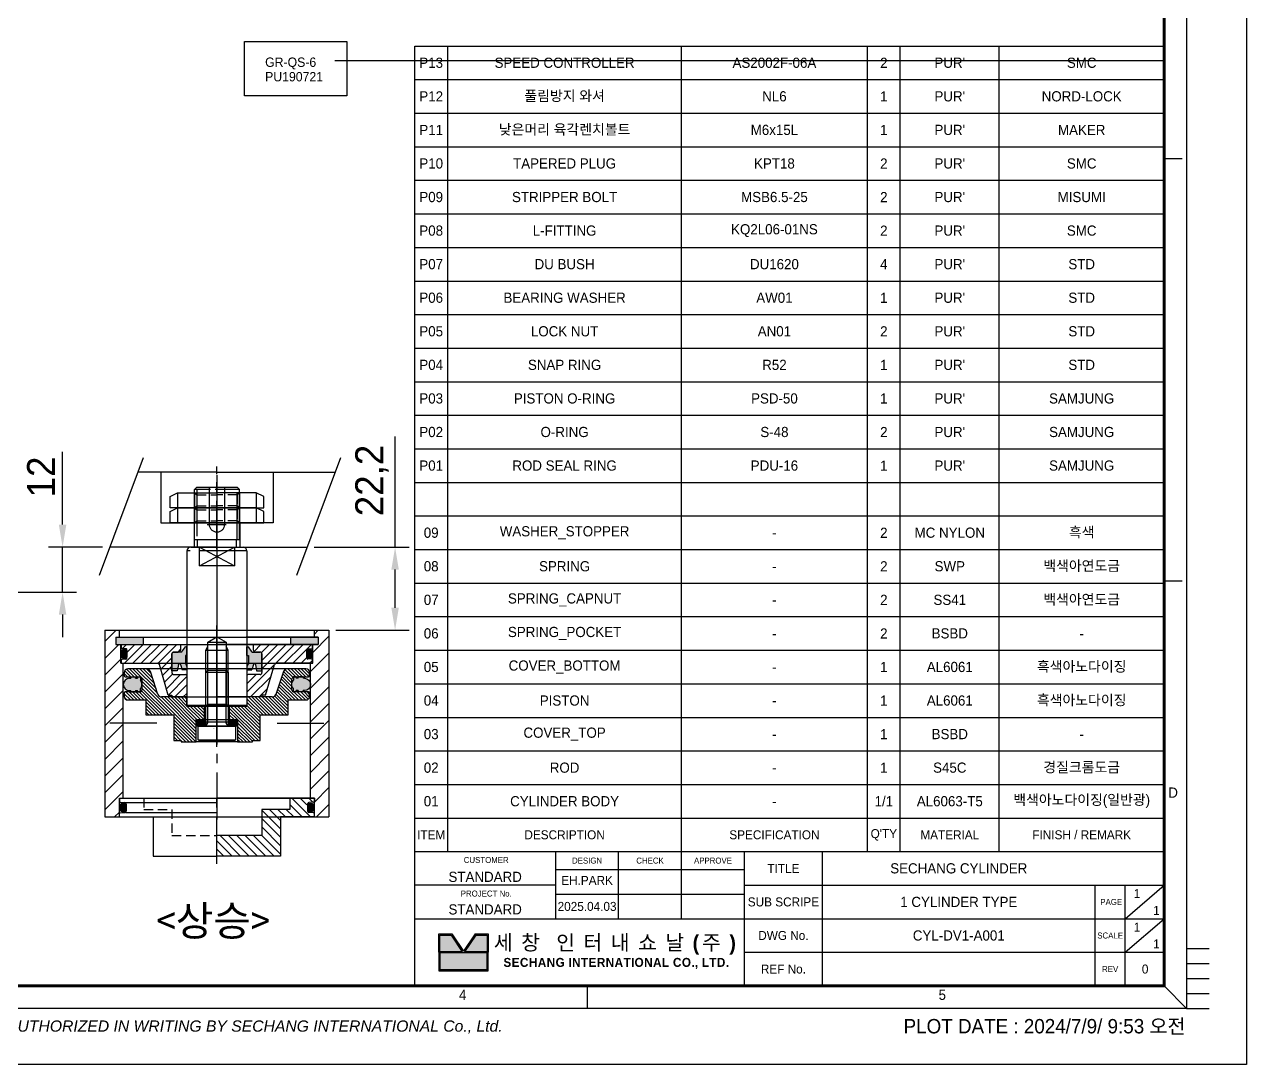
# Model space of a CAD drawing. Header units: inches. Extents: x 0 to 23821, y 0 to 11279.
# Drawn here: x 16374.3 to 16700.5, y 5964.5 to 6242.1 of the extents above; entities that cross this region are included whole.
import ezdxf
from ezdxf.enums import TextEntityAlignment as Align

# ---------------------------------------------------------------- set-up
doc = ezdxf.new("R2010")
doc.units = ezdxf.units.IN
doc.header["$LTSCALE"] = 10
doc.header["$MEASUREMENT"] = 0
for name, pattern in [('CENTER', [2, 1.25, -0.25, 0.25, -0.25]), ('DASHED', [0.75, 0.5, -0.25]), ('HIDDEN', [0.375, 0.25, -0.125]), ('PHANTOM', [2.5, 1.25, -0.25, 0.25, -0.25, 0.25, -0.25])]:
    doc.linetypes.add(name, pattern=pattern)
doc.layers.get('Defpoints').update_dxf_attribs({"color": 8})
for name, color, linetype in [('11', 1, 'CENTER'), ('22', 2, 'HIDDEN'), ('77', 40, 'HIDDEN'), ('CENTER LINE', 1, 'CENTER'), ('HIDDEN LINE', 4, 'HIDDEN'), ('PHANTOM LINE', 6, 'PHANTOM'), ('T', 3, 'Continuous'), ('THIN LINE', 3, 'Continuous')]:
    doc.layers.add(name, color=color, linetype=linetype)
doc.layers.add('33', color=3, linetype='PHANTOM', lineweight=9)
doc.styles.add('SCI', font='')
doc.styles.get("Standard").update_dxf_attribs({"font": 'arial.ttf'})
doc.styles.add('기본글씨', font='')
doc.styles.get('SCI').set_extended_font_data('Gulim')
doc.styles.get('기본글씨').set_extended_font_data('GulimChe')
doc.dimstyles.new('SCH', dxfattribs={"dimtxt": 2.5, "dimasz": 2, "dimexe": 1.25, "dimexo": 0.625, "dimtad": 1, "dimdec": 8, "dimtxsty": 'SCI', "dimcen": 2.5, "dimclrd": 4, "dimclre": 4, "dimclrt": 7, "dimadec": 8, "dimazin": 2, "dimtfac": 1, "dimtdec": 8, "dimtmove": 0, "dimatfit": 3, "dimfxl": 1, "dimarcsym": 0})

# ---------------------------------------------------------------- blocks, each defined once
blk = doc.blocks.new('SECHANG TITLE')
h = blk.add_hatch(color=162)
h.dxf.hatch_style = 1
h.paths.add_polyline_path([(6.08, -25.11), (4.21, -25.11), (4.21, -27.9), (7.94, -27.9)])
h.paths.add_polyline_path([(12.06, -25.11), (10.19, -25.11), (8.33, -27.9), (12.06, -27.9)])
h.paths.add_polyline_path([(12.06, -28.1), (4.21, -28.1), (4.21, -30.89), (12.06, -30.89)])
at = {"color": 3}
for p, q in [((125, 0), (125, -33.6)), ((0, -5.6), (125, -5.6)), ((0, -33.6), (0, -5.6)), ((5.5, -11.2), (5.5, -5.6)), ((44.5, -22.4), (44.5, -5.6)), ((75.5, -11.2), (75.5, -5.6)), ((81, -11.2), (81, -5.6)), ((97.5, -11.2), (97.5, -5.6)), ((0, -11.2), (125, -11.2)), ((23.5, -11.2), (23.5, -22.4)), ((34, -22.4), (34, -11.2)), ((55, -33.6), (55, -11.2)), ((68, -33.6), (68, -11.2)), ((23.5, -14.2), (55, -14.2)), ((23.5, -16.8), (0, -16.8)), ((23.5, -18.3), (55, -18.3)), ((55, -16.8), (125, -16.8)), ((113.5, -33.6), (113.5, -16.8)), ((118.5, -22.4), (125, -16.8)), ((118.5, -33.6), (118.5, -16.8)), ((0, -22.4), (125, -22.4)), ((118.5, -28), (125, -22.4)), ((55, -28), (125, -28)), ((0, -33.6), (125, -33.6))]:
    blk.add_line(p, q, dxfattribs=at)
for p, q in [((4, -28), (4, -24.9)), ((4, -24.9), (6.19, -24.9)), ((4.21, -27.9), (4.21, -25.11)), ((4.21, -25.11), (6.08, -25.11)), ((6.08, -25.11), (7.94, -27.9)), ((6.19, -24.9), (8.13, -27.81)), ((10.08, -24.9), (8.13, -27.81)), ((10.19, -25.11), (8.33, -27.9)), ((10.08, -24.9), (12.27, -24.9)), ((10.19, -25.11), (12.06, -25.11)), ((12.06, -25.11), (12.06, -27.9)), ((12.27, -24.9), (12.27, -28)), ((4, -28), (4, -31.1)), ((7.94, -27.9), (4.21, -27.9)), ((12.06, -28.1), (4.21, -28.1)), ((4.21, -28.1), (4.21, -30.89)), ((12.06, -27.9), (8.33, -27.9)), ((12.06, -30.89), (12.06, -28.1)), ((12.27, -31.1), (12.27, -28)), ((4, -31.1), (12.27, -31.1)), ((4.21, -30.89), (12.06, -30.89))]:
    blk.add_line(p, q)
at = {"attachment_point": 5, "style": 'SCI'}
for s, insert, char_height, width in [('ITEM', (2.75, -8.4), 1.5, 5.5), ('DESCRIPTION', (25, -8.4), 1.5, 39), ('SPECIFICATION', (60, -8.4), 1.5, 31), ("Q'TY", (78.25, -8.4), 1.5, 5.5), ('MATERIAL', (89.25, -8.4), 1.5, 16.5), ('FINISH / REMARK', (111.25, -8.4), 1.5, 27.5), (' CUSTOMER', (11.75, -12.6), 1, 23.5), ('DESIGN', (28.75, -12.7), 1, 10.5), ('CHECK', (39.25, -12.7), 1, 10.5), ('APPROVE', (49.75, -12.7), 1, 10.5), ('TITLE', (61.5, -14), 1.5, 13), (' PROJECT No.', (11.75, -18.2), 1, 23.5), ('SUB SCRIPE', (61.5, -19.6), 1.5, 13), (' PAGE', (116, -19.6), 1, 5), ('DWG No.', (61.5, -25.2), 1.5, 13), ('{\\fGulim|b1|i0|c129|p50;\\T1.45;세창 인터내쇼날(주)}', (33.63, -26.75), 2.5, 38.7333), ('SCALE', (116, -25.2), 1, 5), ('{\\fGulim|b1|i0|c129|p50;\\T1.05;SECHANG INTERNATIONAL CO., LTD.}', (33.63, -29.85), 1.5, 38.7333), ('REF No.', (61.5, -30.8), 1.5, 13), ('REV', (116, -30.8), 1, 5)]:
    blk.add_mtext(s, dxfattribs=dict(at, insert=insert, char_height=char_height, width=width))
blk = doc.blocks.new('A$Cfc68a438')
for p, q in [((-8.6, 120.9), (-11, 120.9)), ((-8.6, 64.5), (-11, 64.5)), ((-8, 15.5), (-5, 15.5))]:
    blk.add_line(p, q)
at = {"color": 2}
for p, q in [((-88, 10.5), (-88, 7.5)), ((-11, 10.5), (-8, 7.5))]:
    blk.add_line(p, q, dxfattribs=at)
at = {"color": 1}
blk.add_lwpolyline([(-420, 297), (0, 297), (0, 0), (-420, 0)], close=True, dxfattribs=at)
at = {"color": 2}
blk.add_lwpolyline([(-408, 289.5), (-8, 289.5), (-8, 7.5), (-408, 7.5)], close=True, dxfattribs=at)
at = {"const_width": 0.4}
blk.add_lwpolyline([(-405, 286.5), (-11, 286.5), (-11, 10.5), (-405, 10.5)], close=True, dxfattribs=at)
at = {"layer": 'CENTER LINE', "ltscale": 5}
blk.add_line((-8, 11.5), (-5, 11.5), dxfattribs=at)
at = {"layer": 'HIDDEN LINE', "ltscale": 5}
blk.add_line((-8, 13.5), (-5, 13.5), dxfattribs=at)
at = {"layer": 'PHANTOM LINE', "ltscale": 3}
blk.add_line((-8, 9.5), (-5, 9.5), dxfattribs=at)
at = {"layer": 'THIN LINE'}
blk.add_line((-8, 7.5), (-5, 7.5), dxfattribs=at)
at = {"xscale": 0.8, "yscale": 0.8, "zscale": 0.8}
blk.add_blockref('SECHANG TITLE', (-111, 37.38), dxfattribs=at)
at = {"color": 2, "style": 'SCI'}
for s, insert, char_height, width, attachment_point in [('D', (-9.8, 36.3), 1.36, 2.4, 5), ('\\PSTANDARD', (-101.6, 26.18), 1.36, 18.8, 5), ('EH.PARK', (-88, 24.58), 1.2, 8.4, 5), ('STANDARD', (-101.6, 20.7), 1.36, 18.8, 5), ('2025.04.03', (-88, 21.1), 1.2, 8.4, 5), ('\\pi1.14181;1', (-13.6, 20.58), 1.2, 2.6, 4), ('\\pi1.14181;1', (-13.6, 16.1), 1.2, 2.6, 4), ('4', (-104.6, 9.3), 1.36, 64, 5), ('5', (-40.6, 9.3), 1.36, 64, 5)]:
    blk.add_mtext(s, dxfattribs=dict(at, insert=insert, char_height=char_height, width=width, attachment_point=attachment_point))
at = {"color": 3, "insert": (-408, 5), "char_height": 1.5, "width": 400.0238, "attachment_point": 4, "style": 'SCI'}
blk.add_mtext('{\\fArial|b0|i1|c0|p34;THIS DRAWING CONTAINS CONFIDENTIAL INFORMATION PROPRIETARY TO SECHANG INTERNATIONAL Co., Ltd.   IT MUST NOT BE REPRODUCED OR DISCLOSED TO OTHERS OR USED IN  ANY OTHER WAY IN WHOLE OR PART EXCEPT AN AUTHORIZED IN WRITING BY SECHANG INTERNATIONAL Co., Ltd.  }', dxfattribs=at)
at = {"layer": 'HIDDEN LINE', "linetype": 'Continuous', "style": 'SCI'}
blk.add_text('PLOT DATE : 2024/7/9/ 9:53 오전', height=1.92, dxfattribs=at).set_placement((-8.14, 4.16), align=Align.RIGHT)
blk = doc.blocks.new('A$C22515e4a')
at = {"color": 3}
for p, q in [((0, 0), (125, 0)), ((0, -5.6), (0, 0)), ((5.5, -5.6), (5.5, 0)), ((44.5, -5.6), (44.5, 0)), ((75.5, -5.6), (75.5, 0)), ((81, -5.6), (81, 0)), ((97.5, -5.6), (97.5, 0)), ((125, 0), (125, -5.6))]:
    blk.add_line(p, q, dxfattribs=at)
blk = doc.blocks.new('A$Ce8d7970b')
h = blk.add_hatch()
h.set_pattern_fill('ANSI31', color=3)
h.set_pattern_definition([(45, (-2840.139, -2710.0392), (-2.245064, 2.245064), [])])
h.paths.add_polyline_path([(-25, 0), (-25.6, 0), (-25.6, 5), (-27, 5), (-27, 7), (-26, 7), (-26, 8.8), (-29.9, 8.8), (-29.9, -16), (-25, -16)])
h.paths.add_polyline_path([(-25, -16), (-29.9, -16), (-29.9, -41), (-26, -41), (-26, -36), (-25, -36)])
h.paths.add_polyline_path([(29.9, 8.8), (26, 8.8), (26, 7), (27, 7), (27, 5), (25.6, 5), (25.6, 0), (25, 0), (25, -16), (29.9, -16)])
h.paths.add_polyline_path([(29.9, -16), (25, -16), (25, -36), (26, -36), (26, -41), (29.9, -41)])
for p, q in [((-29.9, 8.8), (29.9, 8.8)), ((-29.9, 8.8), (-29.9, -41)), ((-27, 7), (27, 7)), ((-27, 7), (-27, 5)), ((-26, 7), (-26, 8.8)), ((26, 7), (26, 8.8)), ((27, 7), (27, 5)), ((29.9, 8.8), (29.9, -41)), ((-27, 5), (27, 5)), ((-25.6, 0), (-25.6, 5)), ((25.6, 0), (25.6, 5)), ((-25.6, 0), (25.6, 0)), ((-25, -36), (-25, 0)), ((25, -36), (25, 0)), ((-26, -36), (26, -36)), ((-26, -41), (-26, -36)), ((26, -41), (26, -36)), ((-29.9, -41), (29.9, -41))]:
    blk.add_line(p, q)
at = {"layer": 'CENTER LINE'}
for p, q in [((0, 10.8), (0, -43)), ((-16.07, -16), (-31.05, -16)), ((16.07, -16), (31.05, -16))]:
    blk.add_line(p, q, dxfattribs=at)
blk = doc.blocks.new('A$C10B85BA4')
at = {"layer": 'THIN LINE'}
blk.add_hatch(color=256, dxfattribs=at).paths.add_polyline_path([(-11.91, 0), (-11.91, 2), (-19.24, 2), (-19.24, 0)])
at = {"color": 7, "linetype": 'Continuous'}
for p, q in [((-19.24, 2), (0, 2)), ((-19.24, 2), (-19.24, 0)), ((-19.24, 0), (0, 0))]:
    blk.add_line(p, q, dxfattribs=at)
at = {"color": 3, "linetype": 'DASHED'}
blk.add_line((-11.91, 2), (-11.91, 0), dxfattribs=at)
at = {"layer": 'THIN LINE'}
blk.add_line((-11.91, 2), (-11.91, 0), dxfattribs=at)
blk = doc.blocks.new('A$C268A3F26')
at = {"layer": 'THIN LINE'}
blk.add_hatch(color=256, dxfattribs=at).paths.add_polyline_path([(0, 0.87, 0.37096), (-1.5, 0.87), (-1.5, -0.87, 0.37096), (0, -0.87)])
for p, q in [((-1.5, 0.87), (-1.5, -0.87)), ((0, 0.87), (0, -0.87))]:
    blk.add_line(p, q, dxfattribs=at)
for start, end in [(49.2943, 130.7057), (229.2943, 310.7057)]:
    blk.add_arc((-0.75, 0), 1.15, start, end, dxfattribs=at)
blk = doc.blocks.new('A$C6FC21D95')
at = {"layer": 'THIN LINE'}
blk.add_hatch(color=256, dxfattribs=at).paths.add_polyline_path([(-3.32, 1.24), (-5, 0.92), (-5, -0.5), (-0.5, -0.5, 0.414214), (0, 0), (0, 2.08), (1.4, 3.07), (1.4, 3.5), (-0.96, 3.5), (-0.96, 3.08), (-2.93, 3.08), (-3.97, 3.5), (-4.75, 3.5), (-4.75, 2.18), (-3.29, 1.75, -0.788758)])
for p, q in [((-4.75, 3.5), (-4.75, 2.18)), ((-3.97, 3.5), (-4.75, 3.5)), ((-2.93, 3.08), (-3.97, 3.5)), ((-0.96, 3.5), (1.4, 3.5)), ((-0.96, 3.5), (-0.96, 3.08)), ((1.4, 3.5), (1.4, 3.07)), ((-3.32, 1.24), (-5, 0.92)), ((-5, 0.92), (-5, -0.5)), ((-3.29, 1.75), (-4.75, 2.18)), ((-0.96, 3.08), (-2.93, 3.08)), ((0, 2.08), (1.4, 3.07)), ((0, 2.08), (0, 0)), ((-5, -0.5), (-0.5, -0.5))]:
    blk.add_line(p, q, dxfattribs=at)
for centre, radius, start, end in [((-3.37, 1.5), 0.266, 280.7708, 73.8303), ((-0.5, 0), 0.5, 270, 0)]:
    blk.add_arc(centre, radius, start, end, dxfattribs=at)
blk = doc.blocks.new('A$C0103d36f')
h = blk.add_hatch()
h.set_pattern_fill('ANSI31', color=2, scale=0.5)
h.set_pattern_definition([(45, (-1745.3104, -2719.5731), (-1.122532, 1.122532), [])])
h.paths.add_polyline_path([(-12, -2.5, -0.414214), (-11.5, -2), (-10.3, -2, 0.414214), (-9.7, -1.4), (-9.7, 0), (-25.5, 0), (-25.5, -0.88, 0.39896), (-25.31, -1.08), (-24.28, -1.14, -0.39896), (-24, -1.43), (-24, -3.57, -0.39896), (-24.28, -3.86), (-25.31, -3.92, 0.39896), (-25.5, -4.12), (-25.5, -5), (-15.81, -5, -0.334595), (-15.33, -5.36), (-13, -13.5), (-12, -13.5), (-12, -14), (-8.3, -14, 0.414214), (-8, -13.7), (-8, -8.3, 0.414214), (-8.3, -8), (-11.5, -8, -0.414214), (-12, -7.5)])
h.paths.add_polyline_path([(15.81, -5), (25.5, -5), (25.5, -4.12, 0.39896), (25.31, -3.92), (24.28, -3.86, -0.39896), (24, -3.57), (24, -1.43, -0.39896), (24.28, -1.14), (25.31, -1.08, 0.39896), (25.5, -0.88), (25.5, 0), (9.7, 0), (9.7, -1.4, 0.414214), (10.3, -2), (11.5, -2, -0.414214), (12, -2.5), (12, -7.5, -0.414214), (11.5, -8), (8.3, -8, 0.414214), (8, -8.3), (8, -13.7, 0.414214), (8.3, -14), (12, -14), (12, -13.5), (13, -13.5), (15.33, -5.36, -0.334595)])
for p, q in [((-25.5, 0), (0, 0)), ((-9.7, 0), (-9.7, -1.4)), ((25.5, 0), (0, 0)), ((9.7, 0), (9.7, -1.4)), ((-12, -2.5), (-12, -7.5)), ((-11.5, -2), (-10.3, -2)), ((11.5, -2), (10.3, -2)), ((12, -2.5), (12, -7.5)), ((-25.5, -5), (-15.81, -5)), ((-13, -13.5), (-15.33, -5.36)), ((13, -13.5), (15.33, -5.36)), ((25.5, -5), (15.81, -5)), ((-11.5, -8), (-8.3, -8)), ((-8, -8.3), (-8, -13.7)), ((8, -8.3), (8, -13.7)), ((11.5, -8), (8.3, -8)), ((-13, -13.5), (-12, -13.5)), ((-12, -13.5), (-12, -14)), ((-12, -14), (0, -14)), ((12, -14), (0, -14)), ((13, -13.5), (12, -13.5)), ((12, -13.5), (12, -14)), ((12, -13.5), (12, -14))]:
    blk.add_line(p, q)
at = {"color": 7}
for p, q in [((-25.5, -0.88), (-25.5, 0)), ((25.5, -0.88), (25.5, 0)), ((-24.28, -1.14), (-25.31, -1.08)), ((-24, -1.15), (-24.1, -1.14)), ((-24, -1.25), (-24, -1.15)), ((-24, -3.57), (-24, -1.43)), ((24, -3.57), (24, -1.43)), ((24.28, -1.14), (25.31, -1.08)), ((-25.5, -5), (-25.5, -4.12)), ((-25.31, -3.92), (-24.28, -3.86)), ((25.31, -3.92), (24.28, -3.86)), ((25.5, -5), (25.5, -4.12))]:
    blk.add_line(p, q, dxfattribs=at)
for centre, radius, start, end in [((-25.3, -0.88), 0.2, 180, 267), ((-24.3, -1.43), 0.3, 0, 87), ((24.3, -1.43), 0.3, 93, 180), ((25.3, -0.88), 0.2, 273, 0), ((-25.3, -4.12), 0.2, 93, 180), ((-24.3, -3.57), 0.3, 273, 0), ((24.3, -3.57), 0.3, 180, 267), ((25.3, -4.12), 0.2, 0, 87)]:
    blk.add_arc(centre, radius, start, end, dxfattribs=at)
for centre, radius, start, end in [((-11.5, -2.5), 0.5, 90, 180), ((-10.3, -1.4), 0.6, 270, 0), ((10.3, -1.4), 0.6, 180, 270), ((11.5, -2.5), 0.5, 0, 90), ((-15.81, -5.5), 0.5, 16, 90), ((15.81, -5.5), 0.5, 90, 164), ((-11.5, -7.5), 0.5, 180, 270), ((-8.3, -8.3), 0.3, 0, 90), ((8.3, -8.3), 0.3, 90, 180), ((11.5, -7.5), 0.5, 270, 0), ((-8.3, -13.7), 0.3, 270, 0), ((8.3, -13.7), 0.3, 180, 270)]:
    blk.add_arc(centre, radius, start, end)
at = {"layer": 'CENTER LINE'}
blk.add_line((0, 1.5), (0, -15.5), dxfattribs=at)
blk = doc.blocks.new('A$Cf395cb6d')
blk.add_blockref('A$C0103d36f', (0, 8))
at = {"layer": 'THIN LINE'}
for name, p in [('A$C10B85BA4', (-7.76, 8)), ('A$C268A3F26', (-24, 5.5))]:
    blk.add_blockref(name, p, dxfattribs=at)
at = {"layer": 'THIN LINE', "xscale": -1}
for name, p in [('A$C10B85BA4', (7.76, 8)), ('A$C268A3F26', (24, 5.5))]:
    blk.add_blockref(name, p, dxfattribs=at)
at = {"layer": 'THIN LINE', "xscale": -1, "rotation": 270}
blk.add_blockref('A$C6FC21D95', (-11.5, 6), dxfattribs=at)
at = {"layer": 'THIN LINE', "rotation": 90}
blk.add_blockref('A$C6FC21D95', (11.5, 6), dxfattribs=at)
blk = doc.blocks.new('A$C24AB0AE7')
at = {"layer": '33'}
h = blk.add_hatch(dxfattribs=at)
h.set_pattern_fill('ANSI31', color=256, scale=0.5, style=0)
h.set_pattern_definition([(45, (-1694.0496, -484.75), (-1.122532, 1.122532), [])])
h.paths.add_polyline_path([(7.75, 17), (-2.75, 17), (-2.75, 25.5), (-3.63, 25.5, 0.39896), (-3.83, 25.31), (-3.89, 24.28, -0.39896), (-4.18, 24), (-6.32, 24, -0.39896), (-6.61, 24.28), (-6.67, 25.31, 0.39896), (-6.87, 25.5), (-7.75, 25.5), (-7.75, 19.5), (-4.75, 19.5), (-4.75, 12), (2.25, 12), (2.25, 0), (7.75, 0)])
for p, q in [((-7.75, 26), (-7.75, 0)), ((-7.75, 26), (-6.88, 26)), ((-6.68, 25.81), (-6.61, 24.53)), ((-6.6, 24.3), (-6.6, 24.25)), ((-6.56, 24.25), (-6.6, 24.25)), ((-4.18, 24.25), (-6.32, 24.25)), ((-3.9, 24.25), (-3.93, 24.25)), ((-3.9, 24.31), (-3.9, 24.25)), ((-3.82, 25.81), (-3.89, 24.53)), ((-2.75, 26), (-3.62, 26)), ((-2.75, 26), (-2.75, 17)), ((-7.75, 19.5), (-4.75, 19.5)), ((-4.75, 19.5), (-4.75, 12)), ((-2.75, 17), (7.75, 17)), ((7.75, 17), (7.75, 0)), ((-4.75, 12), (2.25, 12)), ((2.25, 12), (2.25, 0)), ((-7.75, -26), (-7.75, 0)), ((-6.6, -24.25), (-6.6, 0)), ((-3.9, -24.25), (-3.9, 0)), ((-2.75, -26), (-2.75, 0)), ((7.75, -17), (7.75, 0)), ((-2.75, -17), (7.75, -17)), ((-7.75, -26), (-6.87, -26)), ((-6.68, -25.81), (-6.61, -24.53)), ((-6.56, -24.25), (-6.6, -24.25)), ((-6.6, -24.3), (-6.6, -24.25)), ((-4.18, -24.25), (-6.32, -24.25)), ((-3.9, -24.25), (-3.93, -24.25)), ((-3.9, -24.31), (-3.9, -24.25)), ((-3.82, -25.81), (-3.89, -24.53)), ((-2.75, -26), (-3.63, -26))]:
    blk.add_line(p, q)
for centre, radius, start, end in [((-6.88, 25.8), 0.2, 3, 90), ((-6.32, 24.55), 0.3, 183, 270), ((-4.18, 24.55), 0.3, 270, 357), ((-3.62, 25.8), 0.2, 90, 177), ((-6.88, -25.8), 0.2, 270, 357), ((-6.32, -24.55), 0.3, 90, 177), ((-4.18, -24.55), 0.3, 3, 90), ((-3.62, -25.8), 0.2, 183, 270)]:
    blk.add_arc(centre, radius, start, end)
at = {"layer": '11'}
blk.add_line((9.75, 0), (-9.75, 0), dxfattribs=at)
at = {"layer": '22'}
for p, q in [((2.25, -12), (2.25, 0)), ((-4.75, -12), (2.25, -12)), ((-4.75, -19.5), (-4.75, -12)), ((-7.75, -19.5), (-4.75, -19.5))]:
    blk.add_line(p, q, dxfattribs=at)
blk = doc.blocks.new('A$Cca70d1af')
at = {"rotation": 270}
blk.add_blockref('A$C24AB0AE7', (0, -2.75), dxfattribs=at)
at = {"layer": 'THIN LINE'}
blk.add_blockref('A$C268A3F26', (-24.25, 2.5), dxfattribs=at)
at = {"layer": 'THIN LINE', "xscale": -1}
blk.add_blockref('A$C268A3F26', (24.25, 2.5), dxfattribs=at)
blk = doc.blocks.new('A$Cfb4d30c0')
for name, p in [('A$Ce8d7970b', (0, 46)), ('A$Cf395cb6d', (0, 43)), ('A$Cca70d1af', (0, 5))]:
    blk.add_blockref(name, p)
blk = doc.blocks.new('A$C17a7aba7')
h = blk.add_hatch()
h.set_pattern_fill('ANSI31', color=3, scale=0.2)
h.set_pattern_definition([(45, (-3968.1612, -2607.027), (-0.44901281, 0.44901281), [])])
h.paths.add_polyline_path([(6.82, 17.77, 0.322823), (7.5, 18.72), (7.5, 23.75, 0.414214), (6.5, 24.75), (5.65, 24.75, 0.414214), (5.35, 24.45), (5.35, 20.5, -0.414214), (4.85, 20), (1.85, 20, -0.414214), (1.35, 20.5), (1.35, 24.45, 0.414214), (1.05, 24.75), (0.2, 24.75, 0.414214), (-0.8, 23.75), (-0.8, 19), (-4.8, 19), (-4.8, 11.5), (-11.6, 11.5), (-11.6, 9.5), (-12, 9.5), (-12, 5.5), (-6, 5.5), (-6, 3.3), (-2.5, 3.3), (-2.5, 8), (0, 8), (0, 14.78), (0, 15.5), (0.68, 15.73)])
h.paths.add_polyline_path([(-2.5, -3.3), (-6, -3.3), (-6, -5.5), (-12, -5.5), (-12, -9.5), (-11.6, -9.5), (-11.6, -11.5), (-4.8, -11.5), (-4.8, -19), (-0.8, -19), (-0.8, -23.75, 0.414214), (0.2, -24.75), (1.05, -24.75, 0.414214), (1.35, -24.45), (1.35, -20.5, -0.414214), (1.85, -20), (4.85, -20, -0.414214), (5.35, -20.5), (5.35, -24.45, 0.414214), (5.65, -24.75), (6.5, -24.75, 0.414214), (7.5, -23.75), (7.5, -18.72, 0.322823), (6.82, -17.77), (0.68, -15.73), (0, -15.5), (0, -14.78), (0, -8), (-2.5, -8)])
for p, q in [((-0.8, 23.75), (-0.8, 19)), ((1.05, 24.75), (0.2, 24.75)), ((1.35, 20.5), (1.35, 24.45)), ((5.35, 24.45), (5.35, 20.5)), ((6.5, 24.75), (5.65, 24.75)), ((7.5, 18.72), (7.5, 23.75)), ((4.85, 20), (1.85, 20)), ((-0.8, 19), (-4.8, 19)), ((-4.8, 19), (-4.8, 11.5)), ((0.68, 15.73), (6.82, 17.77)), ((7.5, -18.72), (7.5, 18.72)), ((0, 8), (0, 14.78)), ((-4.8, 11.5), (-11.6, 11.5)), ((-11.6, 11.5), (-11.6, 9.5)), ((-11.6, 9.5), (-12, 9.5)), ((-12, 9.5), (-12, 5.5)), ((-2.5, 3.3), (-2.5, 8)), ((-2.5, 8), (0, 8)), ((0, 8), (0, -8)), ((-12, 5.5), (-6, 5.5)), ((-12, -5.5), (-12, 5.5)), ((-6, 5.5), (-6, 3.3)), ((-6, 3.3), (-2.5, 3.3)), ((-6, 3.3), (-6, -3.3)), ((-2.5, -3.3), (-2.5, 3.3)), ((-6, -5.5), (-12, -5.5)), ((-12, -5.5), (-12, -9.5)), ((-2.5, -3.3), (-6, -3.3)), ((-6, -3.3), (-6, -5.5)), ((-2.5, -8), (-2.5, -3.3)), ((-12, -9.5), (-11.6, -9.5)), ((-11.6, -9.5), (-11.6, -11.5)), ((0, -8), (-2.5, -8)), ((0, -14.78), (0, -8)), ((-11.6, -11.5), (-4.8, -11.5)), ((-4.8, -11.5), (-4.8, -19)), ((6.82, -17.77), (0.68, -15.73)), ((-4.8, -19), (-0.8, -19)), ((-0.8, -19), (-0.8, -23.75)), ((7.5, -23.75), (7.5, -18.72)), ((1.35, -24.45), (1.35, -20.5)), ((1.85, -20), (4.85, -20)), ((5.35, -20.5), (5.35, -24.45)), ((0.2, -24.75), (1.05, -24.75)), ((5.65, -24.75), (6.5, -24.75))]:
    blk.add_line(p, q)
for centre, radius, start, end in [((0.2, 23.75), 1, 90, 180), ((1.05, 24.45), 0.3, 0, 90), ((5.65, 24.45), 0.3, 90, 180), ((6.5, 23.75), 1, 0, 90), ((1.85, 20.5), 0.5, 180, 270), ((4.85, 20.5), 0.5, 270, 0), ((6.5, 18.72), 1, 288.4349, 0), ((1, 14.78), 1, 108.4349, 180), ((1, -14.78), 1, 180, 251.5651), ((6.5, -18.72), 1, 0, 71.5651), ((1.85, -20.5), 0.5, 90, 180), ((4.85, -20.5), 0.5, 0, 90), ((0.2, -23.75), 1, 180, 270), ((1.05, -24.45), 0.3, 270, 0), ((5.65, -24.45), 0.3, 180, 270), ((6.5, -23.75), 1, 270, 0)]:
    blk.add_arc(centre, radius, start, end)
at = {"layer": 'CENTER LINE', "linetype": 'Continuous'}
blk.add_line((10.05, 0), (-12.5, 0), dxfattribs=at)
blk = doc.blocks.new('MDTapSHM6 Dp15')
at = {"layer": 'CENTER LINE', "ltscale": 3.6836}
blk.add_line((-3, 0), (21.56, 0), dxfattribs=at)
at = {"layer": 'HIDDEN LINE', "ltscale": 7.367199}
for p, q in [((0, 3), (15, 3)), ((0.54, 2.46), (0, 3)), ((0.54, 2.46), (17.14, 2.46)), ((0.54, 2.46), (0.54, -2.46)), ((15, 3), (15.94, 2.46)), ((15, 3), (15, -3)), ((17.14, 2.46), (17.14, -2.46)), ((17.14, 2.46), (18.56, 0)), ((18.56, 0), (17.14, -2.46)), ((0, -3), (0.54, -2.46)), ((0, -3), (15, -3)), ((17.14, -2.46), (0.54, -2.46)), ((15, -3), (15.94, -2.46))]:
    blk.add_line(p, q, dxfattribs=at)
blk = doc.blocks.new('A$C2C0A1504')
for p, q in [((-58.5, 7.7), (-58.2, 8)), ((-58.5, -7.7), (-58.5, 7.7)), ((-58.2, 8), (-58.2, -8)), ((-17, 8), (-58.2, 8)), ((-16, 7), (-16, -7)), ((-16, 5.2), (-14, 5.2)), ((-14, 6), (-14, -6)), ((-14, 6), (-0.6, 6)), ((-0.6, 2), (-0.6, 6)), ((0, 5.4), (-0.6, 6)), ((-0.6, 2), (-0.6, 6)), ((0, 5.4), (0, 2)), ((-10, 2), (-0.6, 2)), ((0, 2), (0, -2)), ((-0.6, -2), (-10, -2)), ((-0.6, -6), (-0.6, -2)), ((-0.6, -6), (-0.6, -2)), ((0, -2), (0, -5.4)), ((-16, -5.2), (-14, -5.2)), ((-14, -6), (-0.6, -6)), ((0, -5.4), (-0.6, -6)), ((-58.5, -7.7), (-58.2, -8)), ((-17, -8), (-58.2, -8))]:
    blk.add_line(p, q)
at = {"color": 4}
for p, q in [((-21, 4.66), (-16, -4.66)), ((-16, 4.66), (-21, -4.66))]:
    blk.add_line(p, q, dxfattribs=at)
blk.add_lwpolyline([(-21, 4.66), (-16, 4.66), (-16, -4.66), (-21, -4.66)], close=True, dxfattribs=at)
for centre, start, end in [((-17, 7), 0, 90), ((-17, -7), 270, 0)]:
    blk.add_arc(centre, 1, start, end)
for points, knots in [([(-12, 0), (-12, 0.25), (-11.95, 0.52), (-11.74, 1.01), (-11.59, 1.24), (-11.24, 1.59), (-11.01, 1.74), (-10.52, 1.95), (-10.25, 2), (-10, 2)], [-0.3038801, -0.3038801, -0.3038801, -0.3038801, -0.2279277, -0.2279277, -0.1519753, -0.1519753, -0.0759876, -0.0759876, 0, 0, 0, 0]), ([(-10, -2), (-10.25, -2), (-10.52, -1.95), (-11.01, -1.74), (-11.24, -1.59), (-11.59, -1.24), (-11.74, -1.01), (-11.95, -0.52), (-12, -0.25), (-12, 0)], [-0.6077601, -0.6077601, -0.6077601, -0.6077601, -0.5317725, -0.5317725, -0.4557848, -0.4557848, -0.3798325, -0.3798325, -0.3038801, -0.3038801, -0.3038801, -0.3038801])]:
    blk.add_open_spline(points, degree=3, knots=knots)
for points in [[(-0.6, 2), (-0.28, 2), (0, 2)], [(0, -2), (-0.28, -2), (-0.6, -2)]]:
    blk.add_rational_spline(points, [1, 1.00158396044, 1], degree=2)
at = {"layer": 'CENTER LINE'}
for p, q in [((-17, -7.9), (-17, 7.9)), ((-0.6, 5.4), (-14, 5.4)), ((-14, -5.4), (-0.6, -5.4))]:
    blk.add_line(p, q, dxfattribs=at)
at = {"layer": 'CENTER LINE', "linetype": 'Continuous'}
for p, q in [((3.18, 0), (-60.48, 0)), ((-10, 2.6), (-10, -2.49)), ((-9.5, 0), (-10.5, 0))]:
    blk.add_line(p, q, dxfattribs=at)
at = {"layer": 'HIDDEN LINE'}
blk.add_line((-0.6, -2), (-0.6, 2), dxfattribs=at)
blk.add_blockref('MDTapSHM6 Dp15', (-58.5, 0))
blk = doc.blocks.new('A$C50D66C6C')
at = {"layer": 'THIN LINE'}
blk.add_hatch(color=256, dxfattribs=at).paths.add_polyline_path([(1.64, 1.7), (2, 1.7), (2, 2.98), (1.64, 2.98), (1.64, 3.36, 0.414214), (0, 5, 0.414214), (-1.64, 3.36), (-1.64, 2.98), (-2, 2.98), (-2, 1.7), (-1.64, 1.7), (-1.64, 1.17), (-2, 1.17), (-2, 0.44), (-1.12, 0.44, 0.189263), (0, 0, 0.189263), (1.12, 0.44), (2, 0.44), (2, 1.17), (1.64, 1.17)])
for p, q in [((-1.64, 3.36), (-1.64, 2.98)), ((1.64, 3.36), (1.64, 2.98)), ((-2, 2.98), (-2, 1.7)), ((-2, 2.98), (-1.64, 2.98)), ((-1.64, 1.7), (-2, 1.7)), ((-2, 1.17), (-1.64, 1.17)), ((-2, 1.17), (-2, 0.44)), ((-2, 0.44), (-1.12, 0.44)), ((-1.64, 1.7), (-1.64, 1.17)), ((2, 0.44), (1.12, 0.44)), ((2, 2.98), (1.64, 2.98)), ((1.64, 1.7), (2, 1.7)), ((1.64, 1.7), (1.64, 1.17)), ((2, 1.17), (1.64, 1.17)), ((2, 2.98), (2, 1.7)), ((2, 1.17), (2, 0.44))]:
    blk.add_line(p, q, dxfattribs=at)
for centre, start, end in [((0, 3.36), 90, 180), ((0, 3.36), 0, 90), ((0, 1.64), 227.1313, 270), ((0, 1.64), 270, 312.8687)]:
    blk.add_arc(centre, 1.64, start, end, dxfattribs=at)
blk = doc.blocks.new('A$C6DA00DD6')
h = blk.add_hatch()
h.set_pattern_fill('ANSI31', color=4)
h.set_pattern_definition([(45, (-231868.86231, -59220.01641), (-0.08838834765, 0.08838834765), [])])
h.paths.add_polyline_path([(-5.4, 1.8), (-5.4, 0), (-3.25, 0), (-3.25, 1.8)])
h.paths.add_polyline_path([(3.25, 1.8), (3.25, 0), (5.4, 0), (5.4, 1.8)])
for p, q in [((-3.25, 0), (-3.25, 1.8)), ((3.25, 0), (3.25, 1.8))]:
    blk.add_line(p, q)
blk.add_lwpolyline([(-5.4, 1.8), (5.4, 1.8), (5.4, 0), (-5.4, 0)], close=True)
at = {"layer": '11', "ltscale": 5}
blk.add_line((0, -1), (0, 2.8), dxfattribs=at)
blk = doc.blocks.new('A$C4C1923EE')
for p, q in [((-5, 4.79), (-4.6, 5.19)), ((5, 4.79), (-5, 4.79)), ((-5, 1.19), (-5, 4.79)), ((-4.6, 5.19), (4.6, 5.19)), ((4.6, 5.19), (5, 4.79)), ((5, 4.79), (5, 1.19)), ((5, 1.19), (-5, 1.19)), ((-3, -13.27), (-3, 1.19)), ((3, 0), (-3, 0)), ((3, 1.19), (3, -13.27)), ((-2.46, -13.81), (-3, -13.27)), ((3, -13.27), (-3, -13.27)), ((2.46, -13.81), (-2.46, -13.81)), ((3, -13.27), (2.46, -13.81))]:
    blk.add_line(p, q)
at = {"layer": '11', "ltscale": 4}
blk.add_line((0, 6.69), (0, -15.31), dxfattribs=at)
at = {"layer": '11', "linetype": 'ByBlock'}
for points in [[(-3, 1.19), (-2.46, 0.25), (-2.46, -13.81)], [(3, 1.19), (2.46, 0.25), (2.46, -13.81)]]:
    blk.add_lwpolyline(points, dxfattribs=at)
at = {"layer": '33'}
blk.add_text('M6', height=0.25, dxfattribs=at).set_placement((0.54, 1.7))
blk = doc.blocks.new('A$C3b3cd357')
for name, p, rotation in [('A$C2C0A1504', (0, 36.94), 90), ('A$C17a7aba7', (0, -19.06), 90), ('A$C4C1923EE', (0, -25.67), 180)]:
    blk.add_blockref(name, p, dxfattribs=dict(rotation=rotation))
blk.add_blockref('A$C6DA00DD6', (0, -26.86))
at = {"layer": 'THIN LINE', "rotation": 90.00000000000001}
blk.add_blockref('A$C50D66C6C', (-20, -15.71), dxfattribs=at)
at = {"layer": 'THIN LINE', "xscale": -1, "rotation": 270}
blk.add_blockref('A$C50D66C6C', (20, -15.71), dxfattribs=at)
blk = doc.blocks.new('A$C165937EF')
for p, q in [((0, 20), (-21.12, 20)), ((-15, 20), (-15, 6.5)), ((0, 20), (31.57, 20)), ((15, 20), (15, 6.5)), ((-15, 6.5), (0, 6.5)), ((-6.1, 6.5), (-6.1, 0)), ((15, 6.5), (0, 6.5)), ((6.1, 6.5), (6.1, 0)), ((0, 0), (-28.63, 0)), ((0, 0), (24.07, 0))]:
    blk.add_line(p, q)
at = {"layer": 'CENTER LINE'}
for p, q in [((0, -0.12), (0, 21.54)), ((0, -0.12), (0, 21.54)), ((0, -0.5), (0, 20.5)), ((0, -0.5), (0, 20.5))]:
    blk.add_line(p, q, dxfattribs=at)
at = {"layer": 'PHANTOM LINE', "ltscale": 3}
for p, q in [((-19.69, 23.82), (-31.46, -7.54)), ((33.01, 23.82), (21.24, -7.54))]:
    blk.add_line(p, q, dxfattribs=at)
blk = doc.blocks.new('A$C45611588')
for p, q in [((10.5, 10), (0, 10)), ((12.5, 9), (10.5, 10)), ((10.5, 10), (10.5, 6)), ((12.5, 6), (12.5, 9)), ((10.5, 6), (0, 6)), ((0, 6), (12.5, 6)), ((12.5, 5), (10.5, 6)), ((10.5, 6), (10.5, 2)), ((12.5, 2), (12.5, 5)), ((0, 2), (12.5, 2))]:
    blk.add_line(p, q)
at = {"layer": '11'}
for p, q in [((0, 12), (0, 4)), ((0, 8), (0, 0))]:
    blk.add_line(p, q, dxfattribs=at)
at = {"layer": '77'}
for p, q in [((6, 10), (5.37, 9.44)), ((5.37, 9.44), (0, 9.44)), ((5.37, 6.56), (0, 6.56)), ((5.37, 9.44), (5.37, 6.56)), ((6, 6), (5.37, 6.56)), ((5.37, 5.44), (0, 5.44)), ((6, 6), (5.37, 5.44)), ((5.37, 5.44), (5.37, 2.56)), ((5.37, 2.56), (0, 2.56)), ((6, 2), (5.37, 2.56))]:
    blk.add_line(p, q, dxfattribs=at)
at = {"layer": 'T'}
for p, q in [((6, 10), (6, 6)), ((6, 6), (6, 2))]:
    blk.add_line(p, q, dxfattribs=at)
blk = doc.blocks.new('A$C3ae19b0e')
for name, p in [('A$C165937EF', (0, 0)), ('A$C45611588', (0, 4.5))]:
    blk.add_blockref(name, p)
at = {"xscale": -1}
blk.add_blockref('A$C45611588', (0, 4.5), dxfattribs=at)
blk = doc.blocks.new('A$C6b40445b')
for name, p in [('A$C3ae19b0e', (0, 8.51)), ('A$C3b3cd357', (0, -12.43))]:
    blk.add_blockref(name, p)
blk = doc.blocks.new('*D1615')
at = {"color": 4, "lineweight": -2, "transparency": 16777216}
for p, q in [((16384.5, 6108.58), (16384.5, 6128.05)), ((16395.19, 6102.58), (16380.75, 6102.58)), ((16384.5, 6090.58), (16384.5, 6102.58)), ((16358.86, 6090.58), (16388.25, 6090.58)), ((16384.5, 6084.58), (16384.5, 6078.58))]:
    blk.add_line(p, q, dxfattribs=at)
at = {"color": 4, "transparency": 16777216}
for points in [[(16383.5, 6108.58), (16385.5, 6108.58), (16384.5, 6102.58)], [(16383.5, 6084.58), (16385.5, 6084.58), (16384.5, 6090.58)]]:
    blk.add_solid(points, dxfattribs=at)
at = {"layer": 'Defpoints', "color": 0, "transparency": 16777216}
for p in [(16384.5, 6102.58), (16397.07, 6102.58), (16356.99, 6090.58)]:
    blk.add_point(p, dxfattribs=at)
at = {"color": 7, "transparency": 16777216, "insert": (16378.77, 6121.31), "char_height": 7.5, "attachment_point": 5, "rotation": 90, "style": 'SCI'}
blk.add_mtext('12', dxfattribs=at)
blk = doc.blocks.new('*D1616')
at = {"color": 4, "lineweight": -2, "transparency": 16777216}
for p, q in [((16473.24, 6102.58), (16473.24, 6132.15)), ((16451.64, 6102.58), (16476.99, 6102.58)), ((16473.24, 6086.38), (16473.24, 6096.58)), ((16457.47, 6080.38), (16476.99, 6080.38))]:
    blk.add_line(p, q, dxfattribs=at)
at = {"color": 4, "transparency": 16777216}
for points in [[(16472.24, 6096.58), (16474.24, 6096.58), (16473.24, 6102.58)], [(16472.24, 6086.38), (16474.24, 6086.38), (16473.24, 6080.38)]]:
    blk.add_solid(points, dxfattribs=at)
at = {"layer": 'Defpoints', "color": 0, "transparency": 16777216}
for p in [(16449.76, 6102.58), (16473.24, 6102.58), (16455.59, 6080.38)]:
    blk.add_point(p, dxfattribs=at)
at = {"color": 7, "transparency": 16777216, "insert": (16467.06, 6120.37), "char_height": 7.5, "attachment_point": 5, "rotation": 90, "style": 'SCI'}
blk.add_mtext('22,2', dxfattribs=at)

msp = doc.modelspace()

# ---------------------------------------------------------------- linework, layer by layer
msp.add_line((16678.26064563, 6232.37908544), (16457.1962585, 6232.37908544))
at = {"layer": 'PHANTOM LINE', "ltscale": 3}
msp.add_lwpolyline([(16433.03145286, 6237.58013541), (16460.3844624, 6237.58013541), (16460.3844624, 6223.01617062), (16433.03145286, 6223.01617062)], close=True, dxfattribs=at)

# ---------------------------------------------------------------- block references
for name, p, xscale, yscale, zscale in [('A$Cfc68a438', (16700.47847211, 5964.45976083), 2, 2, 2), ('A$C22515e4a', (16478.47847211, 6236.33976083), 1.6, 1.6, 1.6), ('A$C22515e4a', (16478.47847211, 6227.37976083), 1.6, 1.6, 1.6), ('A$C22515e4a', (16478.47847211, 6218.41976083), 1.6, 1.6, 1.6), ('A$C22515e4a', (16478.47847211, 6209.45976083), 1.6, 1.6, 1.6), ('A$C22515e4a', (16478.47847211, 6200.49976083), 1.6, 1.6, 1.6), ('A$C22515e4a', (16478.47847211, 6191.53976083), 1.6, 1.6, 1.6), ('A$C22515e4a', (16478.47847211, 6182.57976083), 1.6, 1.6, 1.6), ('A$C22515e4a', (16478.47847211, 6173.61976083), 1.6, 1.6, 1.6), ('A$C22515e4a', (16478.47847211, 6164.65976083), 1.6, 1.6, 1.6), ('A$C22515e4a', (16478.47847211, 6155.69976083), 1.6, 1.6, 1.6), ('A$C22515e4a', (16478.47847211, 6146.73976083), 1.6, 1.6, 1.6), ('A$C22515e4a', (16478.47847211, 6137.77976083), 1.6, 1.6, 1.6), ('A$C22515e4a', (16478.47847211, 6128.81976083), 1.6, 1.6, 1.6), ('A$C22515e4a', (16478.47847211, 6119.85976083), 1.6, 1.6, 1.6), ('A$C22515e4a', (16478.47847211, 6110.89976083), 1.6, 1.6, 1.6), ('A$C22515e4a', (16478.47847211, 6101.93976083), 1.6, 1.6, 1.6), ('A$C22515e4a', (16478.47847211, 6092.97976083), 1.6, 1.6, 1.6), ('A$C22515e4a', (16478.47847211, 6084.01976083), 1.6, 1.6, 1.6), ('A$C22515e4a', (16478.47847211, 6075.05976083), 1.6, 1.6, 1.6), ('A$C22515e4a', (16478.47847211, 6066.09976083), 1.6, 1.6, 1.6), ('A$C22515e4a', (16478.47847211, 6057.13976083), 1.6, 1.6, 1.6), ('A$C22515e4a', (16478.47847211, 6048.17976083), 1.6, 1.6, 1.6), ('A$C22515e4a', (16478.47847211, 6039.21976083), 1.6, 1.6, 1.6)]:
    msp.add_blockref(name, p, dxfattribs=dict(xscale=xscale, yscale=yscale, zscale=zscale))
for name, p in [('A$C6b40445b', (16425.69337491, 6094.07075343)), ('A$Cfb4d30c0', (16425.69337491, 6025.57950069))]:
    msp.add_blockref(name, p)

# ---------------------------------------------------------------- texts
at = {"char_height": 2.5, "width": 16.267310253, "attachment_point": 1, "style": 'SCI'}
for s, insert in [('GR-QS-6', (16438.56031771, 6233.27641179)), ('PU190721', (16438.56031771, 6229.4090198))]:
    msp.add_mtext(s, dxfattribs=dict(at, insert=insert))
at = {"color": 2, "style": 'SCI'}
for s, insert, char_height, width, attachment_point in [('P13', (16482.87847211, 6231.85976083), 2.72, 8.8, 5), ('SPEED CONTROLLER', (16518.47847211, 6231.85976083), 2.72, 62.4, 5), ('AS2002F-06A', (16574.47847211, 6231.85976083), 2.72, 49.6, 5), ('2', (16603.67847211, 6231.85976083), 2.72, 8.8, 5), ("PUR'", (16621.27847211, 6231.85976083), 2.72, 26.4, 5), ('SMC', (16656.47847211, 6231.85976083), 2.72, 44, 5), ('P12', (16482.87847211, 6222.89976083), 2.72, 8.8, 5), ('풀림방지 와셔', (16518.47847211, 6222.89976083), 2.72, 62.4, 5), ('NL6', (16574.47847211, 6222.89976083), 2.72, 49.6, 5), ('1', (16603.67847211, 6222.89976083), 2.72, 8.8, 5), ("PUR'", (16621.27847211, 6222.89976083), 2.72, 26.4, 5), ('NORD-LOCK', (16656.47847211, 6222.89976083), 2.72, 44, 5), ('P11', (16482.87847211, 6213.93976083), 2.72, 8.8, 5), ('낮은머리 육각렌치볼트', (16518.47847211, 6213.93976083), 2.72, 62.4, 5), ('M6x15L', (16574.47847211, 6213.93976083), 2.72, 49.6, 5), ('1', (16603.67847211, 6213.93976083), 2.72, 8.8, 5), ("PUR'", (16621.27847211, 6213.93976083), 2.72, 26.4, 5), ('MAKER', (16656.47847211, 6213.93976083), 2.72, 44, 5), ('P10', (16482.87847211, 6204.97976083), 2.72, 8.8, 5), ('TAPERED PLUG', (16518.47847211, 6204.97976083), 2.72, 62.4, 5), ('KPT18', (16574.47847211, 6204.97976083), 2.72, 49.6, 5), ('2', (16603.67847211, 6204.97976083), 2.72, 8.8, 5), ("PUR'", (16621.27847211, 6204.97976083), 2.72, 26.4, 5), ('SMC', (16656.47847211, 6204.97976083), 2.72, 44, 5), ('P09', (16482.87847211, 6196.01976083), 2.72, 8.8, 5), ('STRIPPER BOLT', (16518.47847211, 6196.01976083), 2.72, 62.4, 5), ('MSB6.5-25', (16574.47847211, 6196.01976083), 2.72, 49.6, 5), ('2', (16603.67847211, 6196.01976083), 2.72, 8.8, 5), ("PUR'", (16621.27847211, 6196.01976083), 2.72, 26.4, 5), ('MISUMI', (16656.47847211, 6196.01976083), 2.72, 44, 5), ('P08', (16482.87847211, 6187.05976083), 2.72, 8.8, 5), ('L-FITTING', (16518.47847211, 6187.05976083), 2.72, 62.4, 5), ('KQ2L06-01NS', (16574.47847211, 6187.05976083), 2.72, 49.6, 5), ('2', (16603.67847211, 6187.05976083), 2.72, 8.8, 5), ("PUR'", (16621.27847211, 6187.05976083), 2.72, 26.4, 5), ('SMC', (16656.47847211, 6187.05976083), 2.72, 44, 5), ('P07', (16482.87847211, 6178.09976083), 2.72, 8.8, 5), ('DU BUSH', (16518.47847211, 6178.09976083), 2.72, 62.4, 5), ('DU1620', (16574.47847211, 6178.09976083), 2.72, 49.6, 5), ('4', (16603.67847211, 6178.09976083), 2.72, 8.8, 5), ("PUR'", (16621.27847211, 6178.09976083), 2.72, 26.4, 5), ('STD', (16656.47847211, 6178.09976083), 2.72, 44, 5), ('P06', (16482.87847211, 6169.13976083), 2.72, 8.8, 5), ('BEARING WASHER', (16518.47847211, 6169.13976083), 2.72, 62.4, 5), ('AW01', (16574.47847211, 6169.13976083), 2.72, 49.6, 5), ('1', (16603.67847211, 6169.13976083), 2.72, 8.8, 5), ("PUR'", (16621.27847211, 6169.13976083), 2.72, 26.4, 5), ('STD', (16656.47847211, 6169.13976083), 2.72, 44, 5), ('P05', (16482.87847211, 6160.17976083), 2.72, 8.8, 5), ('LOCK NUT', (16518.47847211, 6160.17976083), 2.72, 62.4, 5), ('AN01', (16574.47847211, 6160.17976083), 2.72, 49.6, 5), ('2', (16603.67847211, 6160.17976083), 2.72, 8.8, 5), ("PUR'", (16621.27847211, 6160.17976083), 2.72, 26.4, 5), ('STD', (16656.47847211, 6160.17976083), 2.72, 44, 5), ('P04', (16482.87847211, 6151.21976083), 2.72, 8.8, 5), ('SNAP RING', (16518.47847211, 6151.21976083), 2.72, 62.4, 5), ('R52', (16574.47847211, 6151.21976083), 2.72, 49.6, 5), ('1', (16603.67847211, 6151.21976083), 2.72, 8.8, 5), ("PUR'", (16621.27847211, 6151.21976083), 2.72, 26.4, 5), ('STD', (16656.47847211, 6151.21976083), 2.72, 44, 5), ('P03', (16482.87847211, 6142.25976083), 2.72, 8.8, 5), ('PISTON O-RING', (16518.47847211, 6142.25976083), 2.72, 62.4, 5), ('PSD-50', (16574.47847211, 6142.25976083), 2.72, 49.6, 5), ('1', (16603.67847211, 6142.25976083), 2.72, 8.8, 5), ("PUR'", (16621.27847211, 6142.25976083), 2.72, 26.4, 5), ('SAMJUNG', (16656.47847211, 6142.25976083), 2.72, 44, 5), ('P02', (16482.87847211, 6133.29976083), 2.72, 8.8, 5), ('O-RING', (16518.47847211, 6133.29976083), 2.72, 62.4, 5), ('S-48', (16574.47847211, 6133.29976083), 2.72, 49.6, 5), ('2', (16603.67847211, 6133.29976083), 2.72, 8.8, 5), ("PUR'", (16621.27847211, 6133.29976083), 2.72, 26.4, 5), ('SAMJUNG', (16656.47847211, 6133.29976083), 2.72, 44, 5), ('P01', (16482.87847211, 6124.33976083), 2.72, 8.8, 5), ('ROD SEAL RING', (16518.47847211, 6124.33976083), 2.72, 62.4, 5), ('PDU-16', (16574.47847211, 6124.33976083), 2.72, 49.6, 5), ('1', (16603.67847211, 6124.33976083), 2.72, 8.8, 5), ("PUR'", (16621.27847211, 6124.33976083), 2.72, 26.4, 5), ('SAMJUNG', (16656.47847211, 6124.33976083), 2.72, 44, 5), ('09', (16482.87847211, 6106.41976083), 2.72, 8.8, 5), ('WASHER_STOPPER', (16518.47847211, 6106.41976083), 2.72, 62.4, 5), ('-', (16574.47847211, 6106.41976083), 2.72, 49.6, 5), ('2', (16603.67847211, 6106.41976083), 2.72, 8.8, 5), ('MC NYLON', (16621.27847211, 6106.41976083), 2.72, 26.4, 5), ('흑색', (16656.47847211, 6106.41976083), 2.72, 44, 5), ('백색아연도금', (16656.47847211, 6097.45976083), 2.72, 44, 5), ('08', (16482.87847211, 6097.45976083), 2.72, 8.8, 5), ('SPRING', (16518.47847211, 6097.45976083), 2.72, 62.4, 5), ('-', (16574.47847211, 6097.45976083), 2.72, 49.6, 5), ('2', (16603.67847211, 6097.45976083), 2.72, 8.8, 5), ('SWP', (16621.27847211, 6097.45976083), 2.72, 26.4, 5), ('07', (16482.87847211, 6088.49976083), 2.72, 8.8, 5), ('SPRING_CAPNUT', (16518.47847211, 6088.49976083), 2.72, 62.4, 5), ('2', (16603.67847211, 6088.49976083), 2.72, 8.8, 5), ('SS41', (16621.27847211, 6088.49976083), 2.72, 26.4, 5), ('백색아연도금', (16656.47847211, 6088.49976083), 2.72, 44, 5), ('-', (16574.47847211, 6088.49976083), 2.72, 49.6, 5), ('06', (16482.87847211, 6079.53976083), 2.72, 8.8, 5), ('SPRING_POCKET', (16518.47847211, 6079.53976083), 2.72, 62.4, 5), ('2', (16603.67847211, 6079.53976083), 2.72, 8.8, 5), ('BSBD', (16621.27847211, 6079.53976083), 2.72, 26.4, 5), ('-', (16574.47847211, 6079.53976083), 2.72, 49.6, 5), ('-', (16656.47847211, 6079.53976083), 2.72, 44, 5), ('05', (16482.87847211, 6070.57976083), 2.72, 8.8, 5), ('COVER_BOTTOM', (16518.47847211, 6070.57976083), 2.72, 62.4, 5), ('-', (16574.47847211, 6070.57976083), 2.72, 49.6, 5), ('1', (16603.67847211, 6070.57976083), 2.72, 8.8, 5), ('AL6061', (16621.27847211, 6070.57976083), 2.72, 26.4, 5), ('흑색아노다이징', (16656.47847211, 6070.57976083), 2.72, 44, 5), ('흑색아노다이징', (16656.47847211, 6061.61976083), 2.72, 44, 5), ('04', (16482.87847211, 6061.61976083), 2.72, 8.8, 5), ('PISTON', (16518.47847211, 6061.61976083), 2.72, 62.4, 5), ('-', (16574.47847211, 6061.61976083), 2.72, 49.6, 5), ('1', (16603.67847211, 6061.61976083), 2.72, 8.8, 5), ('AL6061', (16621.27847211, 6061.61976083), 2.72, 26.4, 5), ('03', (16482.87847211, 6052.65976083), 2.72, 8.8, 5), ('COVER_TOP', (16518.47847211, 6052.65976083), 2.72, 62.4, 5), ('1', (16603.67847211, 6052.65976083), 2.72, 8.8, 5), ('BSBD', (16621.27847211, 6052.65976083), 2.72, 26.4, 5), ('-', (16574.47847211, 6052.65976083), 2.72, 49.6, 5), ('-', (16656.47847211, 6052.65976083), 2.72, 44, 5), ('02', (16482.87847211, 6043.69976083), 2.72, 8.8, 5), ('ROD', (16518.47847211, 6043.69976083), 2.72, 62.4, 5), ('1', (16603.67847211, 6043.69976083), 2.72, 8.8, 5), ('S45C', (16621.27847211, 6043.69976083), 2.72, 26.4, 5), ('경질크롬도금', (16656.47847211, 6043.69976083), 2.72, 44, 5), ('-', (16574.47847211, 6043.69976083), 2.72, 49.6, 5), ('01', (16482.87847211, 6034.73976083), 2.72, 8.8, 5), ('CYLINDER BODY', (16518.47847211, 6034.73976083), 2.72, 62.4, 5), ('-', (16574.47847211, 6034.73976083), 2.72, 49.6, 5), ('1/1', (16603.67847211, 6034.73976083), 2.72, 8.8, 5), ('AL6063-T5', (16621.27847211, 6034.73976083), 2.72, 26.4, 5), ('백색아노다이징(일반광)', (16656.47847211, 6034.73976083), 2.72, 44, 5), ('SECHANG CYLINDER', (16623.67847211, 6016.81976083), 2.72, 72.8, 5), ('\\pi2.28362;1', (16668.07847211, 6010.09976083), 2.4, 5.2, 4), ('1 CYLINDER TYPE', (16623.67847211, 6007.85976083), 2.72, 72.8, 5), ('\\pi2.28362;1', (16668.07847211, 6001.13976083), 2.4, 5.2, 4), ('CYL-DV1-A001', (16623.67847211, 5998.89976083), 2.72, 72.8, 5), ('\\pi4.46178;0', (16668.07847211, 5989.93976083), 2.4, 10.4, 4)]:
    msp.add_mtext(s, dxfattribs=dict(at, insert=insert, char_height=char_height, width=width, attachment_point=attachment_point))
at = {"layer": 'THIN LINE', "style": '기본글씨'}
msp.add_text('<상승>', height=7.997123513, dxfattribs=at).set_placement((16409.51876637, 5998.84164789))

# ---------------------------------------------------------------- dimensions: what is measured, and where the dimension line sits
for base, p1, p2, picture, middle in [((16473.2417146509, 6102.5795006898), (16455.5933749078, 6080.3795006897), (16449.762775443, 6102.5795006898), '*D1616', (16467.0574603234, 6120.3662849774)), ((16384.49801808, 6102.5795006898), (16356.9868288506, 6090.5795006897), (16397.0670742732, 6102.5795006898), '*D1615', (16378.7681578936, 6121.3130226605))]:
    dim = msp.add_linear_dim(base=base, p1=p1, p2=p2, angle=90, dimstyle='SCH', override={"dimscale": 3})
    dim.commit()
    dim.dimension.update_dxf_attribs({"geometry": picture, "text_midpoint": middle})

doc.saveas('drawing.dxf')
